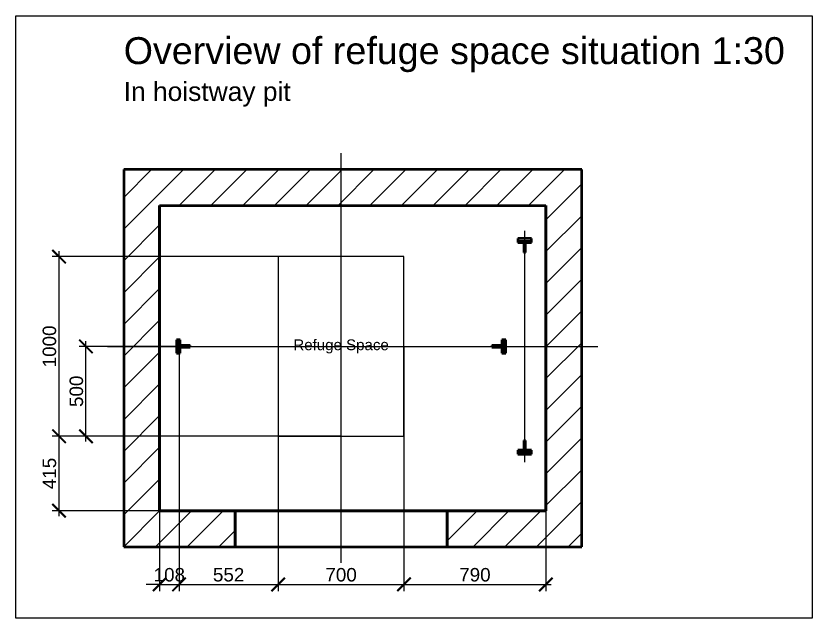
# Model space of a CAD drawing. Header units: millimetres. Extents: x -9546 to 173314, y -46180 to 27253.
# Drawn here: x 53888 to 58320, y -37508 to -34156 of the extents above; entities that cross this region are included whole.
import ezdxf

# ---------------------------------------------------------------- set-up
doc = ezdxf.new("R2010")
doc.units = ezdxf.units.MM
doc.linetypes.add('AM_ISO02W050', pattern=[7.5, 6, -1.5])
doc.linetypes.add('AM_ISO08W050', pattern=[18, 12, -1.5, 3, -1.5])
for name, color, linetype, lineweight in [('AM_0', 7, 'Continuous', 50), ('AM_5', 3, 'Continuous', 25), ('AM_8', 1, 'Continuous', 25), ('LDCar-AM_7', 4, 'AM_ISO08W050', 25), ('LDGuides-AM_0', 7, 'Continuous', 50), ('LDRefugeSpace-AM_3', 6, 'AM_ISO02W050', 25), ('LDShaft-AM_0', 7, 'Continuous', 50), ('LDShaft-AM_5', 3, 'Continuous', 25), ('LDShaft-AM_7', 4, 'AM_ISO08W050', 25)]:
    doc.layers.add(name, color=color, linetype=linetype, lineweight=lineweight)
doc.layers.add('AM_VIEWS', color=1, linetype='Continuous', lineweight=25, plot=False)
doc.styles.add('LD', font='ARIALUNI.ttf')
doc.dimstyles.new('LIFT', dxfattribs={"dimtxt": 2.5, "dimasz": 2.5, "dimexe": 1.25, "dimexo": 0, "dimgap": 0.5, "dimtad": 1, "dimdec": 0, "dimzin": 1, "dimdsep": 46, "dimtxsty": 'LD', "dimblk": 'ARCHTICK', "dimcen": 0, "dimdle": 1, "dimclrd": 3, "dimclre": 3, "dimclrt": 4, "dimadec": 0, "dimazin": 0, "dimtp": 0.1, "dimtm": 0.1, "dimtfac": 0.71, "dimtdec": 0, "dimtix": 1, "dimtmove": 0, "dimatfit": 3, "dimfxl": 1, "dimtolj": 1, "dimarcsym": 0})

# ---------------------------------------------------------------- blocks, each defined once
blk = doc.blocks.new('LD_20260611094835_00000223')
at = {"layer": 'AM_8'}
for p, q in [((-200, 1567.8), (132.2, 1900)), ((-200, 1744.5), (-44.5, 1900)), ((109, 1700), (309, 1900)), ((285.8, 1700), (485.8, 1900)), ((462.6, 1700), (662.6, 1900)), ((639.3, 1700), (839.3, 1900)), ((816.1, 1700), (1016.1, 1900)), ((992.9, 1700), (1192.9, 1900)), ((1169.7, 1700), (1369.7, 1900)), ((1346.4, 1700), (1546.4, 1900)), ((1523.2, 1700), (1723.2, 1900)), ((1700, 1700), (1900, 1900)), ((1876.8, 1700), (2076.8, 1900)), ((2053.6, 1700), (2253.6, 1900)), ((2150, 1619.7), (2350, 1819.7)), ((2150, 1442.9), (2350, 1642.9)), ((-200, 1391), (0, 1591)), ((2150, 1266.1), (2350, 1466.1)), ((-200, 1214.2), (0, 1414.2)), ((2150, 1089.3), (2350, 1289.3)), ((-200, 1037.4), (0, 1237.4)), ((2150, 912.6), (2350, 1112.6)), ((-200, 860.7), (0, 1060.7)), ((2150, 735.8), (2350, 935.8)), ((-200, 683.9), (0, 883.9)), ((2150, 559), (2350, 759)), ((-200, 507.1), (0, 707.1)), ((2150, 382.2), (2350, 582.2)), ((-200, 330.3), (0, 530.3)), ((2150, 205.5), (2350, 405.5)), ((-200, 153.6), (0, 353.6)), ((2150, 28.7), (2350, 228.7)), ((-200, -23.2), (0, 176.8)), ((2098.1, -200), (2350, 51.9)), ((-200, -200), (0, 0)), ((-23.2, -200), (176.8, 0)), ((153.6, -200), (353.6, 0)), ((1600, -167.8), (1767.8, 0)), ((1744.5, -200), (1944.5, 0)), ((1921.3, -200), (2121.3, 0)), ((330.3, -200), (420, -110.3)), ((2274.9, -200), (2350, -124.9))]:
    blk.add_line(p, q, dxfattribs=at)
blk = doc.blocks.new('LD_20260611094835_00000224')
at = {"layer": 'LDShaft-AM_0'}
for p, q in [((0, 1900), (-200, 1900)), ((-200, 1900), (-200, -200)), ((2150, 1900), (0, 1900)), ((2350, 1900), (2150, 1900)), ((2350, -200), (2350, 1900)), ((0, 1700), (0, 0)), ((0, 0), (0, 1700)), ((0, 1700), (2150, 1700)), ((2150, 0), (2150, 1700)), ((2150, 1700), (2150, 0)), ((0, 0), (2150, 0)), ((420, 0), (0, 0)), ((420, -200), (420, 0)), ((2150, 0), (1600, 0)), ((1600, 0), (1600, -200)), ((-200, -200), (0, -200)), ((0, -200), (420, -200)), ((1600, -200), (2150, -200)), ((2150, -200), (2350, -200))]:
    blk.add_line(p, q, dxfattribs=at)
blk = doc.blocks.new('LD_20260611094835_00000227')
at = {"layer": 'LDShaft-AM_0'}
for p, q in [((420, 0), (420, -80)), ((1600, 0), (420, 0)), ((1600, -80), (1600, 0)), ((420, -80), (420, -200)), ((1600, -200), (1600, -80)), ((420, -200), (1600, -200))]:
    blk.add_line(p, q, dxfattribs=at)
blk = doc.blocks.new('LD_20260611094835_00000228')
at = {"layer": 'LDShaft-AM_7'}
for p, q in [((0, -1205), (0, 1075)), ((-1300, 0), (1430, 0))]:
    blk.add_line(p, q, dxfattribs=at)
blk = doc.blocks.new('LD_20260611094835_0000022C')
at = {"layer": 'LDCar-AM_7'}
blk.add_line((0, -644), (0, 644), dxfattribs=at)
blk = doc.blocks.new('LD_20260611094835_0000022E')
at = {"layer": 'LDGuides-AM_0'}
for p, q in [((5, 31), (-5, 31)), ((-5, 31), (-5, -24)), ((5, -24), (5, 31)), ((-5, -24), (-37.5, -24)), ((-37.5, -24), (-37.5, -31)), ((-37.5, -31), (37.5, -31)), ((37.5, -24), (5, -24)), ((37.5, -31), (37.5, -24))]:
    blk.add_line(p, q, dxfattribs=at)
blk = doc.blocks.new('LD_20260611094835_0000022F')
at = {"layer": 'AM_0'}
for p, q in [((-37.5, 0), (-37.5, -15)), ((37.5, 0), (-37.5, 0)), ((37.5, -15), (37.5, 0)), ((-37.5, -15), (37.5, -15))]:
    blk.add_line(p, q, dxfattribs=at)
blk = doc.blocks.new('LD_20260611094835_00000231')
at = {"layer": 'LDGuides-AM_0'}
for p, q in [((37.5, 31), (-37.5, 31)), ((-37.5, 31), (-37.5, 24)), ((-37.5, 24), (-5, 24)), ((-5, 24), (-5, -31)), ((5, -31), (5, 24)), ((5, 24), (37.5, 24)), ((37.5, 24), (37.5, 31)), ((-5, -31), (5, -31))]:
    blk.add_line(p, q, dxfattribs=at)
blk = doc.blocks.new('LD_20260611094835_00000232')
at = {"layer": 'AM_0'}
for p, q in [((37.5, 15), (-37.5, 15)), ((-37.5, 15), (-37.5, 0)), ((-37.5, 0), (37.5, 0)), ((37.5, 0), (37.5, 15))]:
    blk.add_line(p, q, dxfattribs=at)
blk = doc.blocks.new('LD_20260611094835_00000236')
at = {"layer": 'LDCar-AM_7'}
blk.add_line((-961, 0), (961, 0), dxfattribs=at)
blk = doc.blocks.new('LD_20260611094835_00000238')
at = {"layer": 'LDGuides-AM_0'}
for p, q in [((-24, 37.5), (-31, 37.5)), ((-31, 37.5), (-31, -37.5)), ((-24, 5), (-24, 37.5)), ((31, 5), (-24, 5)), ((31, -5), (31, 5)), ((-31, -37.5), (-24, -37.5)), ((-24, -5), (31, -5)), ((-24, -37.5), (-24, -5))]:
    blk.add_line(p, q, dxfattribs=at)
blk = doc.blocks.new('LD_20260611094835_00000239')
at = {"layer": 'AM_0'}
for p, q in [((0, 37.5), (-15, 37.5)), ((-15, 37.5), (-15, -37.5)), ((0, -37.5), (0, 37.5)), ((-15, -37.5), (0, -37.5))]:
    blk.add_line(p, q, dxfattribs=at)
blk = doc.blocks.new('LD_20260611094835_0000023B')
at = {"layer": 'LDGuides-AM_0'}
for p, q in [((24, 5), (-31, 5)), ((-31, 5), (-31, -5)), ((31, 37.5), (24, 37.5)), ((24, 37.5), (24, 5)), ((31, -37.5), (31, 37.5)), ((-31, -5), (24, -5)), ((24, -5), (24, -37.5)), ((24, -37.5), (31, -37.5))]:
    blk.add_line(p, q, dxfattribs=at)
blk = doc.blocks.new('LD_20260611094835_0000023C')
at = {"layer": 'AM_0'}
for p, q in [((15, 37.5), (0, 37.5)), ((0, 37.5), (0, -37.5)), ((15, -37.5), (15, 37.5)), ((0, -37.5), (15, -37.5))]:
    blk.add_line(p, q, dxfattribs=at)
blk = doc.blocks.new('LD_20260611094835_0000023D')
at = {"layer": 'LDRefugeSpace-AM_3'}
for p, q in [((-350, 500), (-350, -500)), ((350, 500), (-350, 500)), ((350, -500), (350, 500)), ((-350, -500), (350, -500))]:
    blk.add_line(p, q, dxfattribs=at)
blk = doc.blocks.new('_ArchTick')
at = {"color": 0, "linetype": 'ByBlock', "const_width": 0.15}
blk.add_lwpolyline([(-0.5, -0.5), (0.5, 0.5)], dxfattribs=at)
blk = doc.blocks.new('*D2478')
at = {"layer": 'Defpoints', "color": 0, "transparency": 16777216}
for p in [(54687.9, -35995.6), (54795.9, -37283.1), (54795.9, -37320.6)]:
    blk.add_point(p, dxfattribs=at)
at = {"layer": 'LDShaft-AM_5', "color": 3, "lineweight": -2, "transparency": 16777216}
for p, q in [((54687.9, -35995.6), (54687.9, -37358.1)), ((54795.9, -37283.1), (54795.9, -37358.1)), ((54687.9, -37320.6), (54612.9, -37320.6)), ((54687.9, -37320.6), (54795.9, -37320.6)), ((54795.9, -37320.6), (54870.9, -37320.6))]:
    blk.add_line(p, q, dxfattribs=at)
at = {"layer": 'LDShaft-AM_5', "color": 3, "lineweight": -2, "transparency": 16777216, "xscale": 75, "yscale": 75, "zscale": 75}
blk.add_blockref('_ArchTick', (54687.9, -37320.6), dxfattribs=at)
at = {"layer": 'LDShaft-AM_5', "color": 3, "lineweight": -2, "transparency": 16777216, "xscale": 75, "yscale": 75, "zscale": 75, "rotation": 180}
blk.add_blockref('_ArchTick', (54795.9, -37320.6), dxfattribs=at)
at = {"layer": 'LDShaft-AM_5', "color": 4, "transparency": 16777216, "insert": (54741.9, -37267.3), "char_height": 75, "attachment_point": 5, "style": 'LD'}
blk.add_mtext('\\A1;108', dxfattribs=at)
blk = doc.blocks.new('_NONE')
blk = doc.blocks.new('*D2479')
at = {"layer": 'AM_5', "color": 3, "lineweight": -2, "transparency": 16777216}
for p, q in [((54277.9, -36525.6), (54277.9, -35965.6)), ((54795.9, -35995.6), (54240.4, -35995.6)), ((55347.9, -36495.6), (54240.4, -36495.6))]:
    blk.add_line(p, q, dxfattribs=at)
at = {"layer": 'Defpoints', "color": 0, "transparency": 16777216}
for p in [(54277.9, -35995.6), (54795.9, -35995.6), (55347.9, -36495.6)]:
    blk.add_point(p, dxfattribs=at)
at = {"layer": 'AM_5', "color": 3, "lineweight": -2, "transparency": 16777216, "xscale": 75, "yscale": 75, "zscale": 75}
for p, rotation in [((54277.9, -35995.6), 90), ((54277.9, -36495.6), 270)]:
    blk.add_blockref('_ArchTick', p, dxfattribs=dict(at, rotation=rotation))
at = {"layer": 'AM_5', "color": 4, "transparency": 16777216, "insert": (54224.6, -36245.6), "char_height": 75, "attachment_point": 5, "rotation": 90, "style": 'LD'}
blk.add_mtext('\\A1;500', dxfattribs=at)
blk = doc.blocks.new('*D2480')
at = {"layer": 'Defpoints', "color": 0, "transparency": 16777216}
for p in [(54127.9, -36495.6), (54165.4, -36495.6), (55697.9, -36910.6)]:
    blk.add_point(p, dxfattribs=at)
at = {"layer": 'LDShaft-AM_5', "color": 3, "lineweight": -2, "transparency": 16777216}
for p, q in [((54127.9, -36940.6), (54127.9, -36465.6)), ((54165.4, -36495.6), (54090.4, -36495.6)), ((55697.9, -36910.6), (54090.4, -36910.6))]:
    blk.add_line(p, q, dxfattribs=at)
at = {"layer": 'LDShaft-AM_5', "color": 3, "lineweight": -2, "transparency": 16777216, "xscale": 75, "yscale": 75, "zscale": 75}
for p, rotation in [((54127.9, -36495.6), 90), ((54127.9, -36910.6), 270)]:
    blk.add_blockref('_ArchTick', p, dxfattribs=dict(at, rotation=rotation))
at = {"layer": 'LDShaft-AM_5', "color": 4, "transparency": 16777216, "insert": (54074.6, -36703.1), "char_height": 75, "attachment_point": 5, "rotation": 90, "style": 'LD'}
blk.add_mtext('\\A1;415', dxfattribs=at)
blk = doc.blocks.new('*D2481')
at = {"layer": 'Defpoints', "color": 0, "transparency": 16777216}
for p in [(56047.9, -35995.6), (56837.9, -35995.6), (56837.9, -37320.6)]:
    blk.add_point(p, dxfattribs=at)
at = {"layer": 'LDShaft-AM_5', "color": 3, "lineweight": -2, "transparency": 16777216}
for p, q in [((56047.9, -35995.6), (56047.9, -37358.1)), ((56837.9, -35995.6), (56837.9, -37358.1)), ((56017.9, -37320.6), (56867.9, -37320.6))]:
    blk.add_line(p, q, dxfattribs=at)
at = {"layer": 'LDShaft-AM_5', "color": 3, "lineweight": -2, "transparency": 16777216, "xscale": 75, "yscale": 75, "zscale": 75, "rotation": 180}
blk.add_blockref('_ArchTick', (56047.9, -37320.6), dxfattribs=at)
at = {"layer": 'LDShaft-AM_5', "color": 3, "lineweight": -2, "transparency": 16777216, "xscale": 75, "yscale": 75, "zscale": 75}
blk.add_blockref('_ArchTick', (56837.9, -37320.6), dxfattribs=at)
at = {"layer": 'LDShaft-AM_5', "color": 4, "transparency": 16777216, "insert": (56442.9, -37267.3), "char_height": 75, "attachment_point": 5, "style": 'LD'}
blk.add_mtext('\\A1;790', dxfattribs=at)
blk = doc.blocks.new('*D2482')
at = {"layer": 'AM_5', "color": 3, "lineweight": -2, "transparency": 16777216}
for p, q in [((54795.9, -35995.6), (54795.9, -37358.1)), ((55347.9, -36495.6), (55347.9, -37358.1)), ((54765.9, -37320.6), (55377.9, -37320.6))]:
    blk.add_line(p, q, dxfattribs=at)
at = {"layer": 'Defpoints', "color": 0, "transparency": 16777216}
for p in [(54795.9, -35995.6), (55347.9, -36495.6), (55347.9, -37320.6)]:
    blk.add_point(p, dxfattribs=at)
at = {"layer": 'AM_5', "color": 3, "lineweight": -2, "transparency": 16777216, "xscale": 75, "yscale": 75, "zscale": 75, "rotation": 180}
blk.add_blockref('_ArchTick', (54795.9, -37320.6), dxfattribs=at)
at = {"layer": 'AM_5', "color": 3, "lineweight": -2, "transparency": 16777216, "xscale": 75, "yscale": 75, "zscale": 75}
blk.add_blockref('_ArchTick', (55347.9, -37320.6), dxfattribs=at)
at = {"layer": 'AM_5', "color": 4, "transparency": 16777216, "insert": (55071.9, -37267.3), "char_height": 75, "attachment_point": 5, "style": 'LD'}
blk.add_mtext('\\A1;552', dxfattribs=at)
blk = doc.blocks.new('*D2483')
at = {"layer": 'Defpoints', "color": 0, "transparency": 16777216}
for p in [(55347.9, -35995.6), (56047.9, -35995.6), (56047.9, -37320.6)]:
    blk.add_point(p, dxfattribs=at)
at = {"layer": 'LDShaft-AM_5', "color": 3, "lineweight": -2, "transparency": 16777216}
for p, q in [((55347.9, -35995.6), (55347.9, -37358.1)), ((56047.9, -35995.6), (56047.9, -37358.1)), ((55317.9, -37320.6), (56077.9, -37320.6))]:
    blk.add_line(p, q, dxfattribs=at)
at = {"layer": 'LDShaft-AM_5', "color": 3, "lineweight": -2, "transparency": 16777216, "xscale": 75, "yscale": 75, "zscale": 75, "rotation": 180}
blk.add_blockref('_ArchTick', (55347.9, -37320.6), dxfattribs=at)
at = {"layer": 'LDShaft-AM_5', "color": 3, "lineweight": -2, "transparency": 16777216, "xscale": 75, "yscale": 75, "zscale": 75}
blk.add_blockref('_ArchTick', (56047.9, -37320.6), dxfattribs=at)
at = {"layer": 'LDShaft-AM_5', "color": 4, "transparency": 16777216, "insert": (55697.9, -37267.3), "char_height": 75, "attachment_point": 5, "style": 'LD'}
blk.add_mtext('\\A1;700', dxfattribs=at)
blk = doc.blocks.new('*D2345')
at = {"layer": 'Defpoints', "color": 0, "transparency": 16777216}
for p in [(54127.9, -35495.6), (55697.9, -35495.6), (55697.9, -36495.6)]:
    blk.add_point(p, dxfattribs=at)
at = {"layer": 'LDShaft-AM_5', "color": 3, "lineweight": -2, "transparency": 16777216}
for p, q in [((55697.9, -35495.6), (54090.4, -35495.6)), ((54127.9, -36525.6), (54127.9, -35465.6)), ((55697.9, -36495.6), (54090.4, -36495.6))]:
    blk.add_line(p, q, dxfattribs=at)
at = {"layer": 'LDShaft-AM_5', "color": 3, "lineweight": -2, "transparency": 16777216, "xscale": 75, "yscale": 75, "zscale": 75}
for p, rotation in [((54127.9, -35495.6), 90), ((54127.9, -36495.6), 270)]:
    blk.add_blockref('_ArchTick', p, dxfattribs=dict(at, rotation=rotation))
at = {"layer": 'LDShaft-AM_5', "color": 4, "transparency": 16777216, "insert": (54074.6, -35995.6), "char_height": 75, "attachment_point": 5, "rotation": 90, "style": 'LD'}
blk.add_mtext('\\A1;1000', dxfattribs=at)

msp = doc.modelspace()

# ---------------------------------------------------------------- linework, layer by layer
at = {"layer": 'AM_VIEWS'}
msp.add_lwpolyline([(53887.9, -34155.6), (58319.8, -34155.6), (58319.8, -37508.1), (53887.9, -37508.1)], close=True, dxfattribs=at)

# ---------------------------------------------------------------- block references
for name, p in [('LD_20260611094835_00000228', (55697.9, -35995.6)), ('LD_20260611094835_00000223', (54687.9, -36910.6)), ('LD_20260611094835_00000224', (54687.9, -36910.6)), ('LD_20260611094835_0000022C', (56719.9, -35995.6)), ('LD_20260611094835_00000232', (56719.9, -35410.6)), ('LD_20260611094835_00000231', (56719.9, -35441.6)), ('LD_20260611094835_0000023D', (55697.9, -35995.6)), ('LD_20260611094835_00000239', (54795.9, -35995.6)), ('LD_20260611094835_00000238', (54826.9, -35995.6)), ('LD_20260611094835_0000023B', (56568.9, -35995.6)), ('LD_20260611094835_0000023C', (56599.9, -35995.6)), ('LD_20260611094835_00000236', (55697.9, -35995.6)), ('LD_20260611094835_0000022E', (56719.9, -36549.6)), ('LD_20260611094835_0000022F', (56719.9, -36580.6)), ('LD_20260611094835_00000227', (54687.9, -36910.6))]:
    msp.add_blockref(name, p)

# ---------------------------------------------------------------- texts
at = {"layer": 'LDShaft-AM_0', "style": 'LD'}
for s, insert, char_height, attachment_point in [('\\fArial Unicode MS|b0|i0;\\l\\C256;Overview of refuge space situation 1:30\\P\\H0.7x;\\SIn hoistway pit', (54487.9, -34660.6), 150, 7), ('\\fArial Unicode MS|b0|i0;\\l\\C256;Refuge Space', (55697.9, -35995.6), 60, 5)]:
    msp.add_mtext(s, dxfattribs=dict(at, insert=insert, char_height=char_height, attachment_point=attachment_point))

# ---------------------------------------------------------------- dimensions: what is measured, and where the dimension line sits
at = {"layer": 'AM_5'}
dim = msp.add_linear_dim(base=(54277.9, -35995.6), p1=(55347.9, -36495.6), p2=(54795.9, -35995.6), angle=90, dimstyle='LIFT', override={"dimscale": 30, "dimtix": 1}, dxfattribs=at)
dim.commit()
dim.dimension.update_dxf_attribs({"geometry": '*D2479', "text_midpoint": (54224.6, -36245.6)})
dim = msp.add_linear_dim(base=(55347.9, -37320.6), p1=(54795.9, -35995.6), p2=(55347.9, -36495.6), dimstyle='LIFT', override={"dimscale": 30, "dimtix": 1}, dxfattribs=at)
dim.commit()
dim.dimension.update_dxf_attribs({"geometry": '*D2482', "text_midpoint": (55071.9, -37267.3)})
at = {"layer": 'LDShaft-AM_5'}
for base, p1, p2, picture, middle in [((54127.9, -35495.6), (55697.9, -36495.6), (55697.9, -35495.6), '*D2345', (54074.6, -35995.6)), ((54127.9, -36495.6), (55697.9, -36910.6), (54165.4, -36495.6), '*D2480', (54074.6, -36703.1))]:
    dim = msp.add_linear_dim(base=base, p1=p1, p2=p2, angle=90, dimstyle='LIFT', override={"dimscale": 30, "dimtix": 1}, dxfattribs=at)
    dim.commit()
    dim.dimension.update_dxf_attribs({"geometry": picture, "text_midpoint": middle})
for base, p1, p2, override, picture, middle in [((54795.9, -37320.6), (54687.9, -35995.6), (54795.9, -37283.1), {"dimscale": 30, "dimblk2": 'NONE', "dimtix": 1}, '*D2478', (54741.9, -37267.3)), ((56047.9, -37320.6), (55347.9, -35995.6), (56047.9, -35995.6), {"dimscale": 30, "dimtix": 1}, '*D2483', (55697.9, -37267.3)), ((56837.9, -37320.6), (56047.9, -35995.6), (56837.9, -35995.6), {"dimscale": 30, "dimtix": 1}, '*D2481', (56442.9, -37267.3))]:
    dim = msp.add_linear_dim(base=base, p1=p1, p2=p2, dimstyle='LIFT', override=override, dxfattribs=at)
    dim.commit()
    dim.dimension.update_dxf_attribs({"geometry": picture, "text_midpoint": middle})

doc.saveas('drawing.dxf')
